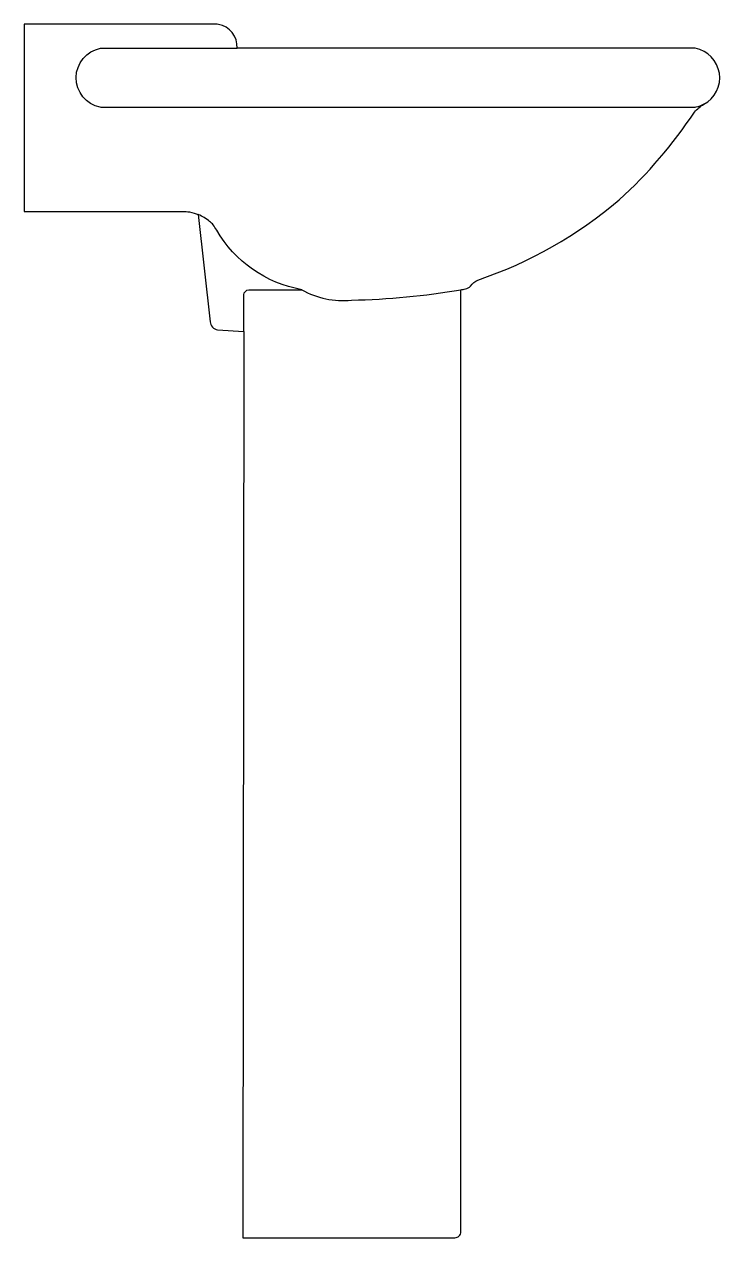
# Model space of a CAD drawing. Extents: x 0 to 0.474, y 0 to 0.827.
import ezdxf

# ---------------------------------------------------------------- set-up
doc = ezdxf.new("R2010")
doc.units = 0
doc.header["$LTSCALE"] = 0.5
doc.layers.get('0').update_dxf_attribs({"linetype": 'CONTINUOUS'})

msp = doc.modelspace()

# ---------------------------------------------------------------- linework, layer by layer
for points in [[(0.29752, 0.64622, 0.001551), (0.30057, 0.64675, 0.190302), (0.30411, 0.64877, -0.157906), (0.30918, 0.65283, 0.094278), (0.40548, 0.70757, 0.062006), (0.45668, 0.76738, -0.0731), (0.46308, 0.77265, 0.708332), (0.45724, 0.8108, 0.046367), (0.45503, 0.81097), (0.25463, 0.81097), (0.14496, 0.81097, 0.390421), (0.13228, 0.82706, 0.045305), (0.13074, 0.82719), (0, 0.82719), (0, 0.69946), (0.10816, 0.69946, -0.043933), (0.11268, 0.69925, -0.051086), (0.1186, 0.69743), (0.12671, 0.62445, 0.375004), (0.13178, 0.61887), (0.14952, 0.61786), (0.14902, 0), (0.29347, 0, 0.414214), (0.29752, 0.00405), (0.29752, 0.64624)], [(0.46308, 0.77265, -0.072582), (0.45752, 0.77065, -0.04166), (0.45514, 0.77042), (0.25463, 0.77042), (0.05413, 0.77042, -0.04166), (0.05174, 0.77065, -0.823238), (0.05202, 0.8108, -0.046367), (0.05423, 0.81097), (0.14496, 0.81097)], [(0.14952, 0.61786), (0.14952, 0.64269, -0.360993), (0.15307, 0.64624), (0.18906, 0.64624, -0.220209), (0.13111, 0.6869)], [(0.18906, 0.64624, 0.157286), (0.22302, 0.63914, 0.037649), (0.29752, 0.64622, 0.039202)]]:
    msp.add_lwpolyline(points, format="xyb")
for centre, radius, start, end in [((0.10677, 0.66944), 0.0304, 49.95984, 67.08183), ((0.12293, 0.68696), 0.00667, 31.18367, 59.41917), ((0.10804, 0.67332), 0.02677, 30.49346, 39.69938)]:
    msp.add_arc(centre, radius, start, end)

doc.saveas('drawing.dxf')
